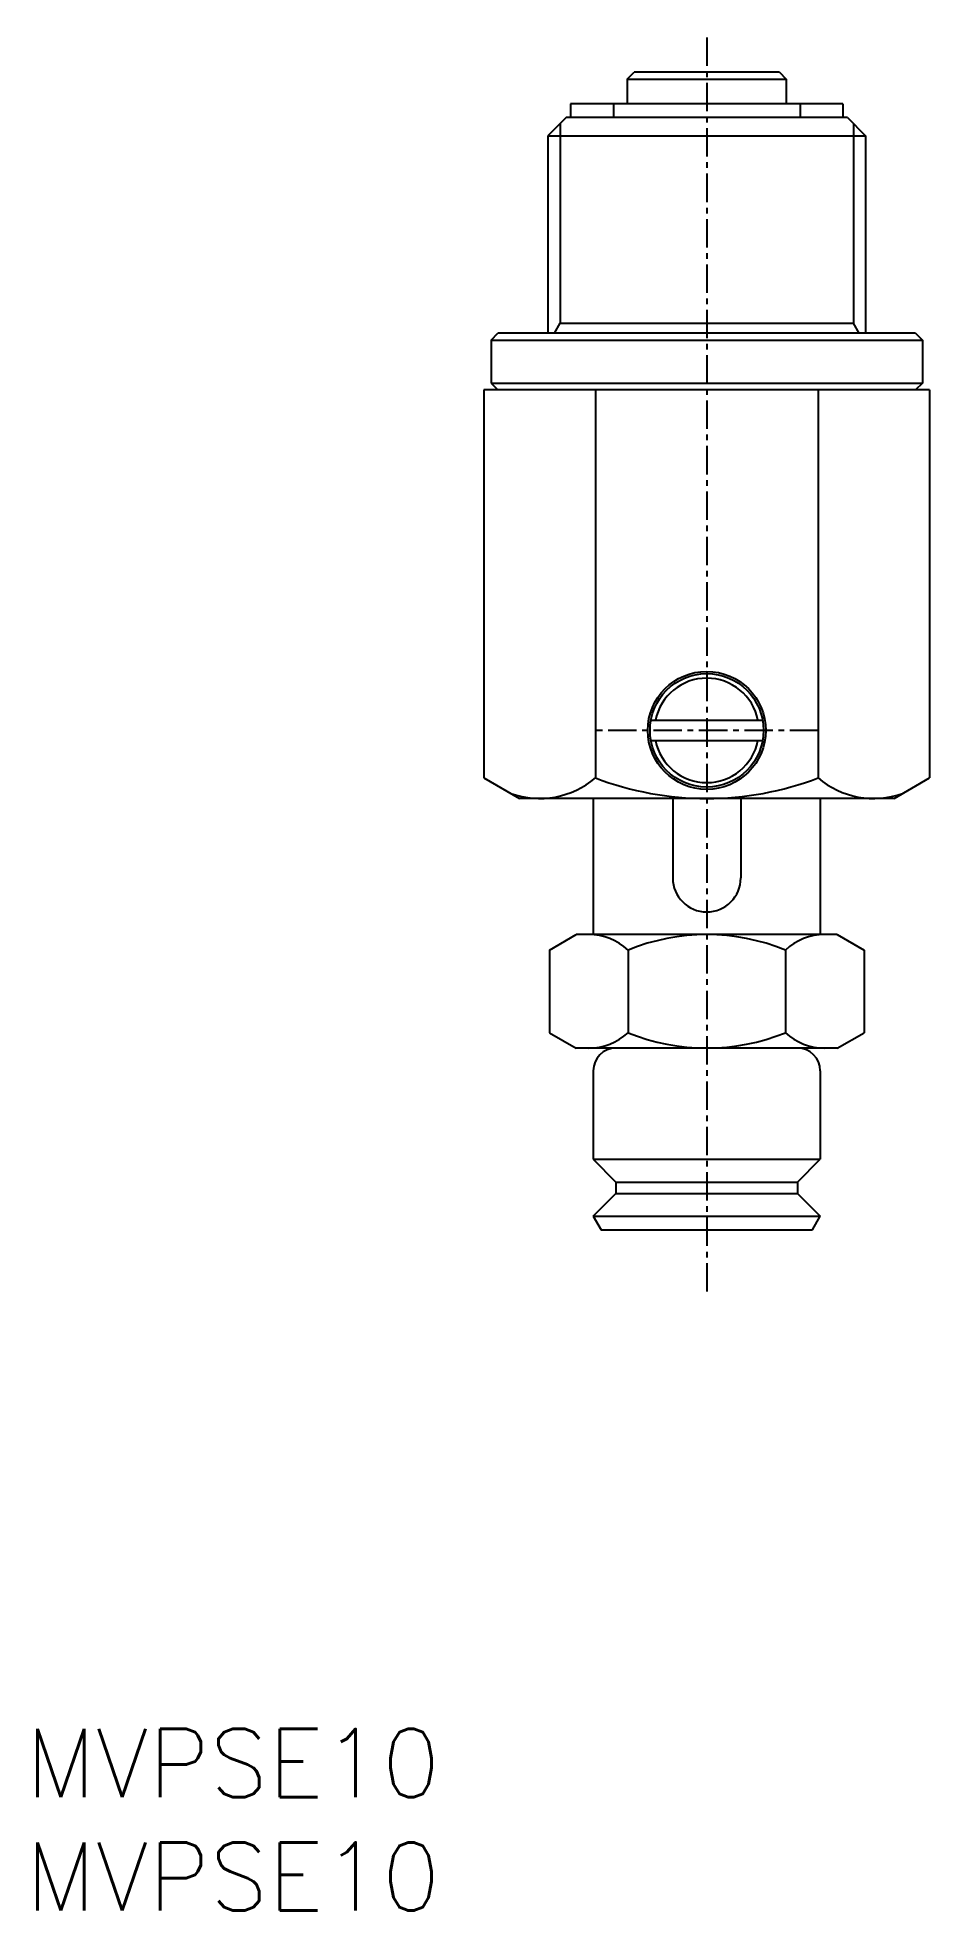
# Model space of a CAD drawing. Extents: x 0.5 to 39.8, y 0 to 82.5.
import ezdxf

# ---------------------------------------------------------------- set-up
doc = ezdxf.new("R2010")
doc.units = 0
doc.linetypes.add('CENTER', pattern=[2, 1.25, -0.25, 0.25, -0.25])
doc.layers.get('0').update_dxf_attribs({"linetype": 'CONTINUOUS'})
doc.layers.add('CENTER', color=1, linetype='CENTER')
doc.styles.get("Standard").update_dxf_attribs({"font": 'txt.shx'})

# ---------------------------------------------------------------- blocks, each defined once
blk = doc.blocks.new('*U18')
at = {"color": 7, "linetype": 'CONTINUOUS'}
blk.add_text('MVPSE10', height=3, dxfattribs=at).set_placement((0, 0))
blk = doc.blocks.new('*U19')
at = {"color": 7, "linetype": 'CONTINUOUS'}
blk.add_text('MVPSE10', height=3, dxfattribs=at).set_placement((0, 5))

msp = doc.modelspace()

# ---------------------------------------------------------------- linework, layer by layer
at = {"color": 7, "linetype": 'CONTINUOUS'}
for p, q in [((26.5, 80.7), (26.8, 81)), ((33.2, 81), (26.8, 81)), ((33.2, 81), (33.5, 80.7)), ((26.5, 80.7), (26.5, 79.6)), ((26.5, 80.7), (33.5, 80.7)), ((33.5, 80.7), (33.5, 79.6)), ((36, 79.6), (24, 79.6)), ((24, 79.6), (24, 79)), ((25.891, 79.6), (25.891, 79)), ((34.109, 79.6), (34.109, 79)), ((36, 79.6), (36, 79)), ((23.8, 79), (23, 78.2)), ((23.542, 78.742), (23.542, 69.938)), ((36.2, 79), (23.8, 79)), ((36.2, 79), (37, 78.2)), ((36.459, 78.742), (36.459, 69.938)), ((23, 78.2), (23, 69.5)), ((23, 78.2), (37, 78.2)), ((37, 78.2), (37, 69.5)), ((20.5, 69.2), (20.8, 69.5)), ((39.2, 69.5), (20.8, 69.5)), ((23.289, 69.5), (23.542, 69.938)), ((23.541, 69.938), (36.459, 69.938)), ((36.711, 69.5), (36.459, 69.938)), ((39.2, 69.5), (39.5, 69.2)), ((20.5, 69.2), (20.5, 67.3)), ((20.5, 69.2), (39.5, 69.2)), ((39.5, 69.2), (39.5, 67.3)), ((39.815, 67), (20.185, 67)), ((20.185, 67), (20.185, 49.904)), ((20.5, 67.3), (20.8, 67)), ((20.5, 67.3), (39.5, 67.3)), ((25.093, 67), (25.093, 49.904)), ((34.907, 67), (34.907, 49.904)), ((39.5, 67.3), (39.2, 67)), ((39.815, 67), (39.815, 49.904)), ((27.541, 52.45), (32.459, 52.45)), ((27.541, 51.55), (32.459, 51.55)), ((20.185, 49.904), (21.75, 49)), ((38.25, 49), (39.815, 49.904)), ((38.25, 49), (21.75, 49)), ((25, 49), (25, 43)), ((28.5, 49), (28.5, 45.5)), ((31.5, 49), (31.5, 45.5)), ((35, 49), (35, 43)), ((23.072, 42.32), (24.25, 43)), ((35.75, 43), (24.25, 43)), ((35.75, 43), (36.928, 42.32)), ((23.072, 42.32), (23.072, 38.68)), ((26.536, 42.32), (26.536, 38.68)), ((33.464, 42.32), (33.464, 38.68)), ((36.928, 42.32), (36.928, 38.68)), ((23.072, 38.68), (24.25, 38)), ((35.75, 38), (24.25, 38)), ((35.75, 38), (36.928, 38.68)), ((25, 37), (25, 33.1)), ((35, 37), (35, 33.1)), ((25, 33.1), (35, 33.1)), ((25, 33.1), (26, 32.1)), ((34, 32.1), (35, 33.1)), ((25, 30.6), (26, 31.6)), ((26, 32.1), (34, 32.1)), ((26, 32.1), (26, 31.6)), ((26, 31.6), (34, 31.6)), ((34, 32.1), (34, 31.6)), ((34, 31.6), (35, 30.6)), ((25, 30.6), (25.346, 30)), ((25, 30.6), (35, 30.6)), ((34.654, 30), (35, 30.6)), ((25.346, 30), (34.654, 30))]:
    msp.add_line(p, q, dxfattribs=at)
for radius in [2.6, 2.5]:
    msp.add_circle((30, 52), radius, dxfattribs=at)
for centre, radius, start, end in [((30, 52), 2.3, 11.28284, 168.71716), ((30, 52), 2.3, 191.28284, 348.71716), ((22.639, 52.784), 3.784, 250.42988, 310.4299), ((30, 62.779), 13.779, 249.13594, 290.86407), ((37.361, 52.784), 3.784, 229.5701, 289.57009), ((30, 45.5), 1.5, 180, 0), ((24.804, 40.455), 2.545, 47.1167, 90), ((30, 33.839), 9.161, 67.78069, 112.21931), ((35.196, 40.455), 2.545, 90, 132.88328), ((24.804, 40.545), 2.545, 270, 312.8833), ((26, 37), 1, 90, 180), ((30, 47.161), 9.161, 247.78069, 292.21931), ((35.196, 40.545), 2.545, 227.11672, 270), ((34, 37), 1, 0, 90)]:
    msp.add_arc(centre, radius, start, end, dxfattribs=at)
at = {"layer": 'CENTER', "color": 1, "linetype": 'CENTER'}
for p, q in [((30, 82.531), (30, 27.193)), ((34.907, 52), (25.093, 52))]:
    msp.add_line(p, q, dxfattribs=at)

# ---------------------------------------------------------------- block references
at = {"color": 7, "linetype": 'CONTINUOUS'}
for name in ['*U19', '*U18']:
    msp.add_blockref(name, (0, 0), dxfattribs=at)

doc.saveas('drawing.dxf')
